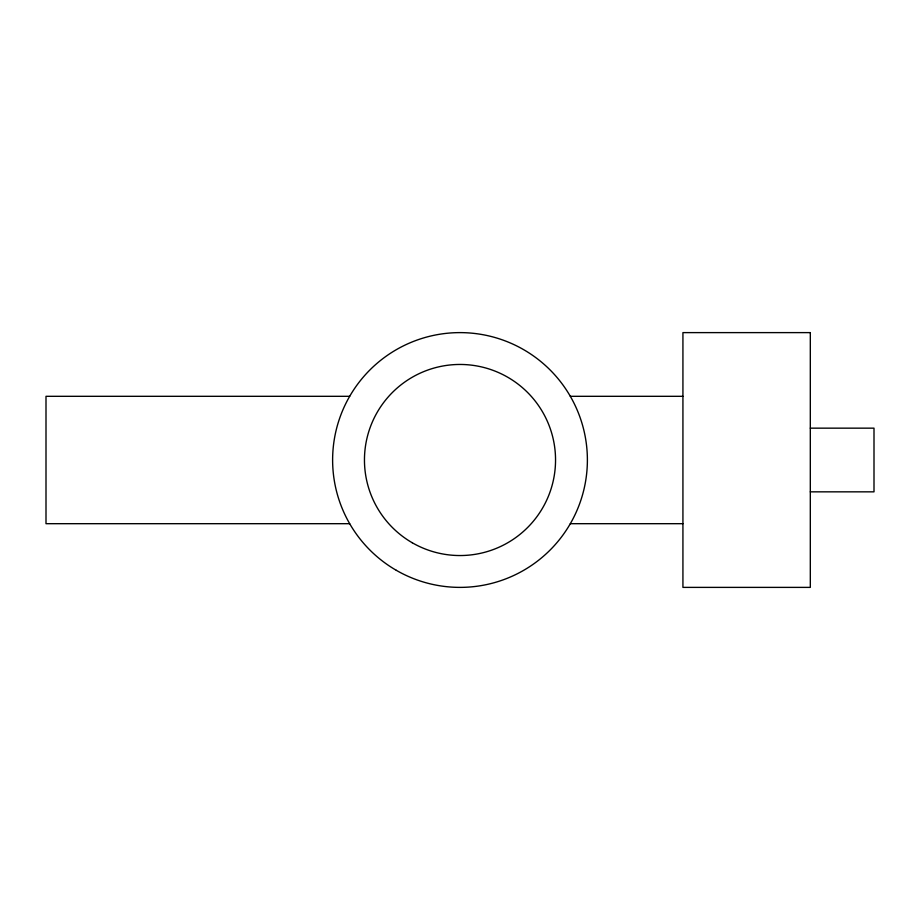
<?xml version="1.0" encoding="UTF-8"?>
<svg xmlns="http://www.w3.org/2000/svg" width="920" height="920" viewBox="0 0 920 920"><rect width="100%" height="100%" fill="white"/><g stroke="black" fill="none" stroke-linecap="round" stroke-linejoin="round"><path stroke-width="1.38" d="M349.68 396.313L46 396.313L46 523.687L349.68 523.687M570.319 396.313L682.928 396.313M810.313 428.156L874 428.156L874 491.843L810.313 491.843M570.319 523.687L682.928 523.687M810.313 332.615L682.928 332.615L682.928 587.385L810.313 587.385L810.313 332.615M396.313 570.319A127.385 127.385 0 0 0 587.385 460A127.385 127.385 0 0 0 396.313 349.68A127.385 127.385 0 0 0 396.313 570.319M412.229 542.742A95.542 95.542 0 0 0 555.542 460A95.542 95.542 0 0 0 412.229 377.257A95.542 95.542 0 0 0 412.229 542.742"/></g></svg>
